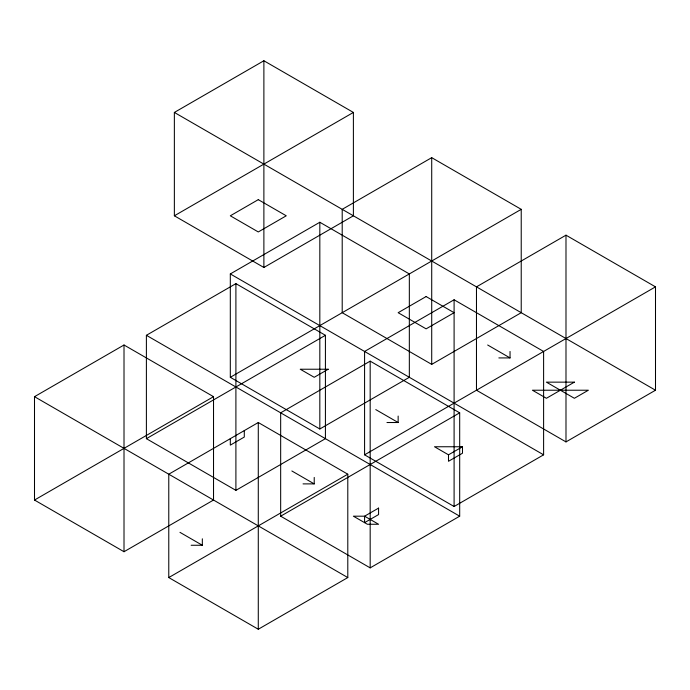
<?xml version="1.0" encoding="UTF-8"?>
<svg xmlns="http://www.w3.org/2000/svg" width="690" height="690" viewBox="0 0 690 690"><rect width="100%" height="100%" fill="white"/><g stroke="black" fill="none" stroke-linecap="round" stroke-linejoin="round"><path stroke-width="1.03" d="M174.363 112.436L263.882 60.755L353.392 112.436L353.392 215.798L263.882 267.478L174.363 215.798L174.363 112.436L655.5 390.221L655.5 286.859L565.99 235.178L476.471 286.859L476.471 390.221L565.99 441.902L655.5 390.221M174.363 215.798L353.392 112.436M230.313 273.939L319.824 222.258L409.334 273.939L409.334 377.301L319.824 428.982L230.313 377.301L230.313 273.939L543.608 454.822L543.608 351.46L454.098 299.779L364.579 351.46L364.579 454.822L454.098 506.503L543.608 454.822M431.716 157.656L342.206 209.337L342.206 312.699L431.716 364.38L521.226 312.699L521.226 209.337L431.716 157.656L431.716 364.38M34.5 396.681L124.01 345L213.529 396.681L213.529 500.043L124.01 551.724L34.5 500.043L34.5 396.681L347.795 577.565L347.795 474.202L258.284 422.522L168.774 474.202L168.774 577.565L258.284 629.245L347.795 577.565M146.392 335.305L235.902 283.633L325.421 335.305L325.421 438.668L235.902 490.349L146.392 438.668L146.392 335.305L459.687 516.189L459.687 412.827L370.176 361.146L280.666 412.827L280.666 516.189L370.176 567.87L459.687 516.189M230.313 377.301L521.226 209.337M34.5 500.043L213.529 396.681M146.392 438.668L325.421 335.305M364.579 454.822L655.5 286.859M168.774 577.565L347.795 474.202M280.666 516.189L459.687 412.827M448.5 454.822L462.49 446.749L462.49 453.209L448.5 461.282L448.5 454.822L434.51 446.749L462.49 446.749M498.853 357.92L510.039 357.92L510.039 351.46M386.961 422.522L398.147 422.522L398.147 416.061M303.039 483.888L314.226 483.888L314.226 477.428M191.147 545.264L202.334 545.264L202.334 538.804M487.666 345L510.039 357.92M375.774 409.601L398.147 422.522M291.853 470.968L314.226 483.888M179.961 532.344L202.334 545.264M565.99 235.178L565.99 441.902M454.098 299.779L454.098 506.503M370.176 361.146L370.176 567.87M319.824 222.258L319.824 428.982M263.882 60.755L263.882 267.478M258.284 422.522L258.284 629.245M244.295 430.595L244.295 437.055L230.313 445.128L230.313 438.668M235.902 283.633L235.902 490.349M124.01 345L124.01 551.724M258.284 199.651L230.313 215.798L258.284 231.952L286.255 215.798L258.284 199.651M426.118 296.553L398.147 312.699L426.118 328.854L454.098 312.699L426.118 296.553M328.216 369.228L314.226 377.301L300.245 369.228L328.216 369.228M574.382 382.148L546.402 398.294L532.421 390.221L588.363 390.221L574.382 398.294L546.402 382.148L574.382 382.148M378.569 508.116L364.579 516.189L353.392 516.189L367.382 524.262L378.569 524.262L364.579 516.189L364.579 522.649L378.569 514.576L378.569 508.116"/></g></svg>
